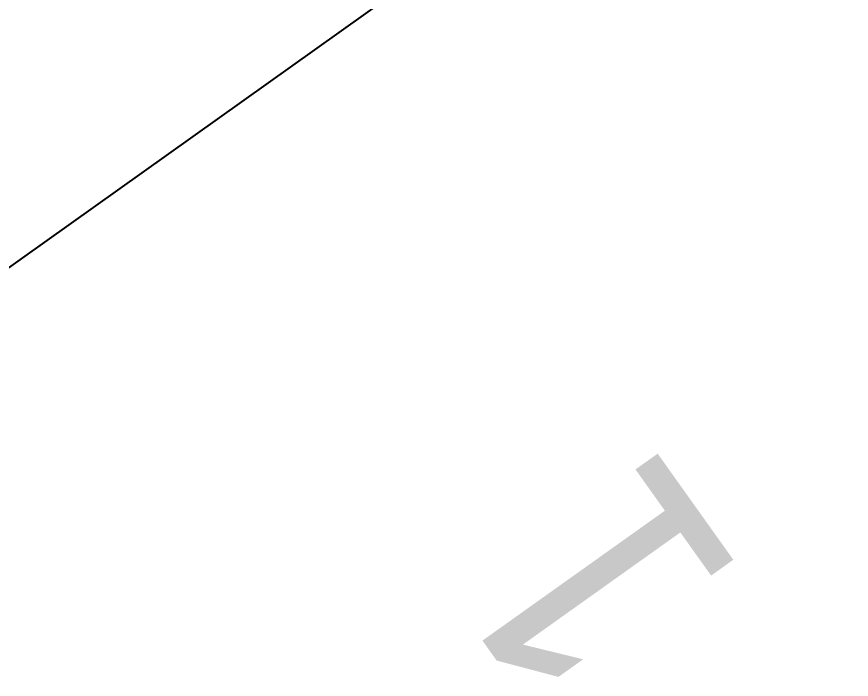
# Model space of a CAD drawing. Header units: feet. Extents: x 2321988 to 2329858, y 6722724 to 6730499.
# Drawn here: x 2326067.412 to 2326068.499, y 6726847.905 to 6726848.769 of the extents above; entities that cross this region are included whole.
import ezdxf
from ezdxf.enums import TextEntityAlignment as Align

# ---------------------------------------------------------------- set-up
doc = ezdxf.new("R2010")
doc.units = ezdxf.units.FT
doc.header["$MEASUREMENT"] = 0
doc.layers.add('C-BESS-EQUIPMENT', color=255, linetype='Continuous')
doc.styles.add('Midpoint Site Plan$0$Style-ENGINEERING', font='ENGINEERING.shx')

# ---------------------------------------------------------------- blocks, each defined once
blk = doc.blocks.new('*U57')
blk.add_wipeout([(464, -67.5), (464, 67.5), (472, 67.5), (472, -67.5)]).dxf.layer = 'C-BESS-EQUIPMENT'
blk = doc.blocks.new('Midpoint Site Plan$0$P1730-01-0001')
at = {"color": 0, "linetype": 'ByBlock', "lineweight": -2}
blk.add_line((6.806, 34.998), (39.37, 34.998), dxfattribs=at)
at = {"color": 0, "linetype": 'ByBlock', "lineweight": -2, "style": 'Midpoint Site Plan$0$Style-ENGINEERING', "width": 0.9}
blk.add_text('1', height=3.929, rotation=90, dxfattribs=at).set_placement((22.861, 24.34), align=Align.MIDDLE_LEFT)

msp = doc.modelspace()

# ---------------------------------------------------------------- block references
at = {"layer": 'C-BESS-EQUIPMENT', "xscale": 0.08333333333333331, "yscale": 0.08333333333333331, "zscale": 0.08333333333333331, "rotation": 305.4689808292026}
msp.add_blockref('*U57', (2326041.4532, 6726882.2405), dxfattribs=at)

# ---------------------------------------------------------------- next in the draw order: wipeouts: each hides what was drawn before it
msp.add_wipeout([(2326064.1746, 6726849.7753), (2326064.7175, 6726850.1621), (2326071.5356, 6726840.5926), (2326070.9926, 6726840.2058)]).dxf.layer = 'C-BESS-EQUIPMENT'

# ---------------------------------------------------------------- next in the draw order: block references
at = {"layer": 'C-BESS-EQUIPMENT', "xscale": 0.08333333333333331, "yscale": 0.08333333333333331, "zscale": 0.08333333333333331, "rotation": 35.46898082920265}
msp.add_blockref('Midpoint Site Plan$0$P1730-01-0001', (2326067.8551, 6726845.1839), dxfattribs=at)

# ---------------------------------------------------------------- next in the draw order: wipeouts: each hides what was drawn before it
msp.add_wipeout([(2326044.1544, 6726887.5417), (2326077.858, 6726840.2369), (2326077.4083, 6726839.9165), (2326043.7047, 6726887.2214)]).dxf.layer = 'C-BESS-EQUIPMENT'

# ---------------------------------------------------------------- next in the draw order: wipeouts: each hides what was drawn before it
msp.add_wipeout([(2326040.0822, 6726884.6404), (2326073.7858, 6726837.3356), (2326073.3362, 6726837.0152), (2326039.6325, 6726884.3201)]).dxf.layer = 'C-BESS-EQUIPMENT'

# ---------------------------------------------------------------- next in the draw order: wipeouts: each hides what was drawn before it
msp.add_wipeout([(2326036.0101, 6726881.739), (2326069.7137, 6726834.4343), (2326069.264, 6726834.1139), (2326035.5604, 6726881.4188)]).dxf.layer = 'C-BESS-EQUIPMENT'

doc.saveas('drawing.dxf')
